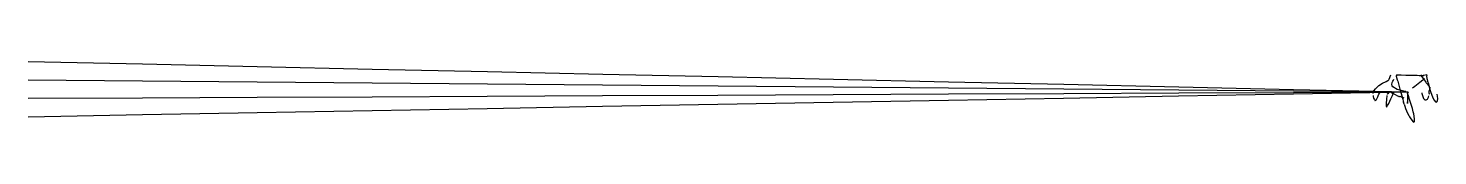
# Model space of a CAD drawing. Header units: metres. Extents: x -120 to 3, y 1067 to 1072.
import ezdxf

# ---------------------------------------------------------------- set-up
doc = ezdxf.new("R2010")
doc.units = ezdxf.units.M

msp = doc.modelspace()

# ---------------------------------------------------------------- linework, layer by layer
at = {"layer": 'tower_j_connections'}
for p, q in [((-110.07, 1072.27, 16.78), (-120.02, 1072.48, 18.06)), ((-100.09, 1072.05, 15.73), (-110.07, 1072.27, 16.78)), ((-90.09, 1071.83, 14.92), (-100.09, 1072.05, 15.73)), ((-80.08, 1071.61, 14.33), (-90.09, 1071.83, 14.92)), ((-70.05, 1071.39, 13.98), (-80.08, 1071.61, 14.33)), ((-110.07, 1070.8, 16.76), (-120.02, 1070.89, 18.06)), ((-100.09, 1070.72, 15.7), (-110.07, 1070.8, 16.76)), ((-90.1, 1070.63, 14.87), (-100.09, 1070.72, 15.7)), ((-80.08, 1070.55, 14.27), (-90.1, 1070.63, 14.87)), ((-70.06, 1070.46, 13.91), (-80.08, 1070.55, 14.27)), ((-60.02, 1070.37, 13.77), (-70.06, 1070.46, 13.91)), ((-60.02, 1071.17, 13.87), (-70.05, 1071.39, 13.98)), ((-49.99, 1070.95, 13.98), (-60.02, 1071.17, 13.87)), ((-49.99, 1070.29, 13.88), (-60.02, 1070.37, 13.77)), ((-39.96, 1070.73, 14.33), (-49.99, 1070.95, 13.98)), ((-29.94, 1070.51, 14.92), (-39.96, 1070.73, 14.33)), ((-19.95, 1070.29, 15.73), (-29.94, 1070.51, 14.92)), ((-2.83, 1070.15, 24.48), (-2.55, 1070.42, 24.01)), ((-2.55, 1070.42, 24.01), (-2.23, 1070.63, 23.65)), ((-2.23, 1070.63, 23.65), (-1.9, 1070.79, 23.37)), ((-1.9, 1070.79, 23.37), (-1.76, 1070.86, 23.25)), ((-1.76, 1070.86, 23.25), (-1.72, 1070.89, 23.19)), ((-1.72, 1070.89, 23.19), (-1.69, 1070.93, 23.13)), ((-1.69, 1070.93, 23.13), (-1.66, 1070.98, 23.04)), ((-1.66, 1070.98, 23.04), (-1.49, 1071.36, 22.91)), ((-1.42, 1070.52, 18.59), (-1.4, 1070.7, 18.85)), ((-1.39, 1070.4, 18.41), (-1.42, 1070.52, 18.59)), ((-1.4, 1070.7, 18.85), (-1.34, 1070.82, 19.04)), ((-1.33, 1070.31, 18.27), (-1.39, 1070.4, 18.41)), ((-1.34, 1070.82, 19.04), (-1.27, 1070.9, 19.16)), ((-0.94, 1070.08, 17.95), (-1.33, 1070.31, 18.27)), ((-1.27, 1070.9, 19.16), (-1.24, 1070.99, 19.29)), ((-0.99, 1071.36, 22.91), (-1.04, 1071.28, 23.06)), ((-1.04, 1071.28, 23.06), (-1.04, 1071.28, 23.09)), ((-1.04, 1071.28, 23.09), (-1.03, 1071.23, 23.15)), ((-1.03, 1071.23, 23.15), (-0.94, 1070.93, 23.27)), ((-0.99, 1071.36, 22.91), (-0.92, 1071.36, 23.13)), ((-0.94, 1070.93, 23.27), (-0.9, 1070.8, 23.31)), ((-0.92, 1071.36, 23.13), (-0.78, 1071.36, 23.33)), ((-0.9, 1070.8, 23.31), (-0.8, 1070.45, 23.34)), ((-0.8, 1070.45, 23.34), (-0.71, 1070.11, 23.3)), ((-0.78, 1071.36, 23.33), (-0.59, 1071.35, 23.5)), ((-0.59, 1071.35, 23.5), (-0.19, 1071.34, 23.69)), ((-0.19, 1071.34, 23.69), (0.21, 1071.33, 23.78)), ((0.21, 1071.33, 23.78), (0.56, 1071.32, 23.79)), ((0.38, 1070.22, 18.19), (0.59, 1070.38, 18.25)), ((0.56, 1071.32, 23.79), (0.78, 1071.32, 23.72)), ((0.59, 1070.38, 18.25), (1.01, 1070.71, 18.44)), ((0.78, 1071.32, 23.72), (0.97, 1071.31, 23.6)), ((0.97, 1071.31, 23.6), (1.13, 1071.31, 23.41)), ((1.01, 1070.71, 18.44), (1.27, 1070.91, 18.63)), ((1.13, 1071.36, 22.54), (1.16, 1071.22, 22.6)), ((1.13, 1071.31, 23.41), (1.28, 1071.31, 23.17)), ((1.16, 1071.22, 22.6), (1.19, 1071.18, 22.66)), ((1.19, 1071.18, 22.66), (1.3, 1071.04, 22.84)), ((1.27, 1070.91, 18.63), (1.34, 1070.96, 18.74)), ((1.28, 1071.31, 23.17), (1.32, 1071.31, 23.05)), ((1.32, 1071.31, 22.86), (1.3, 1071.31, 22.75)), ((1.3, 1071.31, 22.75), (1.31, 1071.31, 22.69)), ((1.3, 1071.04, 22.84), (1.48, 1070.81, 23.12)), ((1.31, 1071.31, 22.69), (1.34, 1071.3, 22.64)), ((1.32, 1071.31, 23.05), (1.33, 1071.31, 22.96)), ((1.33, 1071.31, 22.96), (1.32, 1071.31, 22.86)), ((1.34, 1071.3, 22.64), (1.37, 1071.3, 22.61)), ((1.34, 1070.96, 18.74), (1.39, 1071, 18.88)), ((1.62, 1071.36, 22.54), (1.37, 1071.3, 22.61)), ((1.39, 1071, 18.88), (1.42, 1071.02, 19.34)), ((1.42, 1071.02, 19.34), (1.41, 1071.02, 19.9)), ((1.48, 1070.81, 23.12), (1.54, 1070.73, 23.25)), ((1.54, 1070.73, 23.25), (1.58, 1070.67, 23.41)), ((1.58, 1070.67, 23.41), (1.61, 1070.64, 23.51)), ((1.62, 1071.36, 22.54), (1.6, 1071.22, 22.59)), ((1.6, 1071.22, 22.59), (1.61, 1071.19, 22.58)), ((1.61, 1071.19, 22.58), (1.62, 1071.12, 22.56)), ((1.61, 1070.64, 23.51), (1.65, 1070.59, 23.58)), ((1.62, 1071.12, 22.56), (1.63, 1071.05, 22.56)), ((1.63, 1071.05, 22.56), (1.66, 1070.95, 22.59)), ((1.65, 1070.59, 23.58), (1.75, 1070.46, 23.73)), ((1.66, 1070.95, 22.59), (1.7, 1070.8, 22.65)), ((1.7, 1070.8, 22.65), (1.76, 1070.59, 22.75)), ((1.75, 1070.46, 23.73), (1.84, 1070.34, 23.88)), ((1.76, 1070.59, 22.75), (1.83, 1070.32, 22.85)), ((1.83, 1070.32, 22.85), (1.92, 1069.99, 23.04)), ((1.84, 1070.34, 23.88), (1.87, 1070.3, 23.92)), ((-110.07, 1069.34, 16.75), (-120.02, 1069.3, 18.06)), ((-100.1, 1069.39, 15.67), (-110.07, 1069.34, 16.75)), ((-90.1, 1069.43, 14.82), (-100.1, 1069.39, 15.67)), ((-80.09, 1069.48, 14.21), (-90.1, 1069.43, 14.82)), ((-70.06, 1069.53, 13.83), (-80.09, 1069.48, 14.21)), ((-60.03, 1069.58, 13.68), (-70.06, 1069.53, 13.83)), ((-50, 1069.62, 13.77), (-60.03, 1069.58, 13.68)), ((-39.98, 1069.14, 13.96), (-50.01, 1068.96, 13.66)), ((-39.97, 1069.67, 14.08), (-50, 1069.62, 13.77)), ((-39.97, 1070.2, 14.21), (-49.99, 1070.29, 13.88)), ((-29.96, 1069.32, 14.49), (-39.98, 1069.14, 13.96)), ((-29.95, 1070.11, 14.78), (-39.97, 1070.2, 14.21)), ((-29.95, 1069.72, 14.64), (-39.97, 1069.67, 14.08)), ((-19.96, 1069.5, 15.26), (-29.96, 1069.32, 14.49)), ((-19.95, 1070.03, 15.58), (-29.95, 1070.11, 14.78)), ((-19.95, 1069.76, 15.42), (-29.95, 1069.72, 14.64)), ((-9.97, 1069.68, 16.26), (-19.96, 1069.5, 15.26)), ((-9.97, 1070.07, 16.78), (-19.95, 1070.29, 15.73)), ((-9.97, 1069.94, 16.61), (-19.95, 1070.03, 15.58)), ((-9.97, 1069.81, 16.43), (-19.95, 1069.76, 15.42)), ((-0.02, 1069.86, 18.06), (-9.97, 1070.07, 16.78)), ((-0.02, 1069.86, 17.87), (-9.97, 1069.94, 16.61)), ((-0.02, 1069.86, 17.68), (-9.97, 1069.81, 16.43)), ((-0.02, 1069.86, 17.49), (-9.97, 1069.68, 16.26)), ((-3.04, 1069.83, 25.03), (-3.02, 1069.9, 24.91)), ((-3.04, 1069.76, 25.15), (-3.04, 1069.83, 25.03)), ((-3.03, 1069.73, 25.33), (-3.04, 1069.76, 25.15)), ((-3.04, 1069.57, 26.14), (-3.04, 1069.45, 26.21)), ((-3.04, 1069.45, 26.21), (-3.02, 1069.39, 26.3)), ((-3.02, 1069.9, 24.91), (-2.98, 1069.98, 24.78)), ((-3.02, 1069.39, 26.3), (-3, 1069.35, 26.43)), ((-3, 1069.35, 26.43), (-2.95, 1069.24, 26.71)), ((-2.98, 1069.98, 24.78), (-2.83, 1070.15, 24.48)), ((-2.95, 1069.24, 26.71), (-2.92, 1069.22, 26.84)), ((-2.92, 1069.22, 26.84), (-2.9, 1069.16, 27)), ((-2.9, 1069.16, 27), (-2.89, 1069.13, 27.06)), ((-2.89, 1069.13, 27.06), (-2.87, 1069.13, 27.13)), ((-2.87, 1069.13, 27.13), (-2.84, 1069.15, 27.28)), ((-2.84, 1069.15, 27.28), (-2.75, 1069.21, 27.61)), ((-2.75, 1069.21, 27.61), (-2.63, 1069.44, 28.05)), ((-2.63, 1069.44, 28.05), (-2.59, 1069.53, 28.16)), ((-2.59, 1069.53, 28.16), (-2.55, 1069.67, 28.27)), ((-2.55, 1069.67, 28.27), (-2.41, 1069.88, 28.53)), ((-1.89, 1069.23, 26.43), (-1.91, 1068.9, 26.91)), ((-1.84, 1069.56, 26.13), (-1.89, 1069.23, 26.43)), ((-1.84, 1069.73, 25.33), (-1.78, 1069.72, 25.19)), ((-1.78, 1069.72, 25.19), (-1.71, 1069.78, 25.09)), ((-1.71, 1069.78, 25.09), (-1.63, 1069.85, 24.95)), ((-1.68, 1068.88, 28.08), (-1.49, 1069.27, 28.32)), ((-1.63, 1069.85, 24.95), (-1.6, 1069.88, 24.89)), ((-1.6, 1069.88, 24.89), (-1.57, 1069.88, 24.83)), ((-1.57, 1069.88, 24.83), (-1.47, 1069.86, 24.6)), ((-1.49, 1069.27, 28.32), (-1.35, 1069.58, 28.46)), ((-1.47, 1069.86, 24.6), (-1.36, 1069.78, 24.32)), ((-1.36, 1069.78, 24.32), (-1.13, 1069.66, 23.74)), ((-1.35, 1069.58, 28.46), (-1.32, 1069.64, 28.49)), ((-1.32, 1069.64, 28.49), (-1.29, 1069.72, 28.5)), ((-1.29, 1069.72, 28.5), (-1.21, 1069.91, 28.53)), ((-1.13, 1069.66, 23.74), (-0.91, 1069.54, 23.2)), ((-0.36, 1069.93, 17.74), (-0.94, 1070.08, 17.95)), ((-0.91, 1069.54, 23.2), (-0.83, 1069.51, 23.01)), ((-0.83, 1069.51, 23.01), (-0.8, 1069.49, 22.94)), ((-0.8, 1069.49, 22.94), (-0.76, 1069.48, 22.84)), ((-0.76, 1069.48, 22.84), (-0.72, 1069.5, 22.76)), ((-0.72, 1069.5, 22.76), (-0.55, 1069.41, 22.67)), ((-0.71, 1070.11, 23.3), (-0.6, 1069.73, 23.21)), ((-0.6, 1069.73, 23.21), (-0.46, 1069.24, 23.05)), ((-0.35, 1069.33, 22.54), (-0.55, 1069.41, 22.67)), ((-0.46, 1069.24, 23.05), (-0.42, 1069.08, 22.93)), ((-0.42, 1069.08, 22.93), (-0.39, 1069, 22.76)), ((-0.21, 1069.9, 17.7), (-0.36, 1069.93, 17.74)), ((-0.05, 1069.92, 17.84), (-0.05, 1069.34, 18.28)), ((0.01, 1069.86, 17.49), (-0.05, 1069.74, 17.61)), ((0.02, 1069.55, 17.67), (-0.05, 1069.74, 17.61)), ((-0.05, 1069.34, 18.28), (-0.05, 1069.04, 18.86)), ((0.13, 1069.23, 17.84), (0.02, 1069.55, 17.67)), ((0.21, 1068.97, 18.03), (0.13, 1069.23, 17.84)), ((1.18, 1069.81, 28.53), (1.2, 1069.74, 28.48)), ((1.2, 1069.74, 28.48), (1.24, 1069.58, 28.37)), ((1.24, 1069.58, 28.37), (1.3, 1069.39, 28.23)), ((1.3, 1069.39, 28.23), (1.34, 1069.31, 28.09)), ((1.34, 1069.31, 28.09), (1.45, 1069.19, 27.69)), ((1.45, 1069.19, 27.69), (1.58, 1069.18, 27.16)), ((1.58, 1069.18, 27.16), (1.68, 1069.24, 26.72)), ((1.68, 1069.24, 26.72), (1.75, 1069.37, 26.39)), ((1.75, 1069.37, 26.39), (1.76, 1069.42, 26.32)), ((1.76, 1069.42, 26.32), (1.79, 1069.54, 26.14)), ((1.81, 1069.73, 25.33), (1.86, 1069.69, 25.18)), ((1.9, 1070.26, 23.96), (1.83, 1069.97, 24.15)), ((1.84, 1069.78, 24.66), (1.83, 1069.97, 24.15)), ((1.85, 1069.72, 25.01), (1.84, 1069.78, 24.66)), ((1.86, 1069.69, 25.18), (1.85, 1069.72, 25.01)), ((1.87, 1070.3, 23.92), (1.89, 1070.28, 23.93)), ((1.89, 1070.28, 23.93), (1.9, 1070.26, 23.96)), ((1.92, 1069.99, 23.04), (1.97, 1069.82, 23.17)), ((1.97, 1069.82, 23.17), (2.02, 1069.67, 23.35)), ((2.02, 1069.67, 23.35), (2.16, 1069.36, 23.98)), ((2.16, 1069.36, 23.98), (2.27, 1069.15, 24.6)), ((2.27, 1069.15, 24.6), (2.38, 1069.03, 25.42)), ((2.57, 1069.5, 28.36), (2.54, 1069.69, 28.53)), ((2.54, 1069.05, 27.1), (2.57, 1069.13, 27.58)), ((2.58, 1069.29, 28.06), (2.57, 1069.5, 28.36)), ((2.57, 1069.13, 27.58), (2.58, 1069.29, 28.06)), ((-110.07, 1067.88, 16.73), (-120.02, 1067.7, 18.06)), ((-100.1, 1068.06, 15.64), (-110.07, 1067.88, 16.73)), ((-90.11, 1068.24, 14.78), (-100.1, 1068.06, 15.64)), ((-80.09, 1068.42, 14.15), (-90.11, 1068.24, 14.78)), ((-70.07, 1068.6, 13.75), (-80.09, 1068.42, 14.15)), ((-60.04, 1068.78, 13.59), (-70.07, 1068.6, 13.75)), ((-50.01, 1068.96, 13.66), (-60.04, 1068.78, 13.59)), ((-1.91, 1068.9, 26.91), (-1.92, 1068.65, 27.33)), ((-1.92, 1068.65, 27.33), (-1.89, 1068.6, 27.53)), ((-1.89, 1068.6, 27.53), (-1.88, 1068.58, 27.62)), ((-1.88, 1068.58, 27.62), (-1.85, 1068.59, 27.72)), ((-1.85, 1068.59, 27.72), (-1.78, 1068.7, 27.89)), ((-1.78, 1068.7, 27.89), (-1.68, 1068.88, 28.08)), ((-0.35, 1068.83, 22.54), (-0.39, 1069, 22.76)), ((-0.35, 1068.83, 22.54), (-0.29, 1068.63, 22.68)), ((-0.29, 1068.63, 22.68), (-0.22, 1068.44, 22.75)), ((-0.22, 1068.44, 22.75), (-0.14, 1068.23, 22.79)), ((-0.14, 1068.23, 22.79), (-0.06, 1068.05, 22.77)), ((-0.06, 1068.05, 22.77), (0.05, 1067.83, 22.63)), ((-0.05, 1069.04, 18.86), (-0.05, 1068.9, 19.19)), ((-0.05, 1069.01, 19.81), (-0.05, 1069.02, 19.84)), ((-0.05, 1068.99, 19.78), (-0.05, 1069.01, 19.81)), ((-0.05, 1068.96, 19.71), (-0.05, 1068.99, 19.78)), ((-0.05, 1068.89, 19.48), (-0.05, 1068.96, 19.71)), ((-0.05, 1068.9, 19.19), (-0.05, 1068.88, 19.29)), ((-0.05, 1068.88, 19.29), (-0.05, 1068.89, 19.48)), ((0.29, 1068.71, 18.21), (0.21, 1068.97, 18.03)), ((0.37, 1068.44, 18.45), (0.29, 1068.71, 18.21)), ((0.45, 1068.16, 18.76), (0.37, 1068.44, 18.45)), ((0.49, 1067.98, 19.02), (0.45, 1068.16, 18.76)), ((0.56, 1067.56, 19.75), (0.49, 1067.98, 19.02)), ((2.38, 1069.03, 25.42), (2.48, 1069, 26.38)), ((2.48, 1069, 26.38), (2.54, 1069.05, 27.1)), ((0.05, 1067.83, 22.63), (0.11, 1067.72, 22.51)), ((0.11, 1067.72, 22.51), (0.23, 1067.54, 22.23)), ((0.23, 1067.54, 22.23), (0.44, 1067.29, 21.43)), ((0.44, 1067.29, 21.43), (0.5, 1067.26, 21.08)), ((0.5, 1067.26, 21.08), (0.56, 1067.32, 20.49)), ((0.56, 1067.32, 20.49), (0.56, 1067.56, 19.75))]:
    msp.add_line(p, q, dxfattribs=at)

doc.saveas('drawing.dxf')
